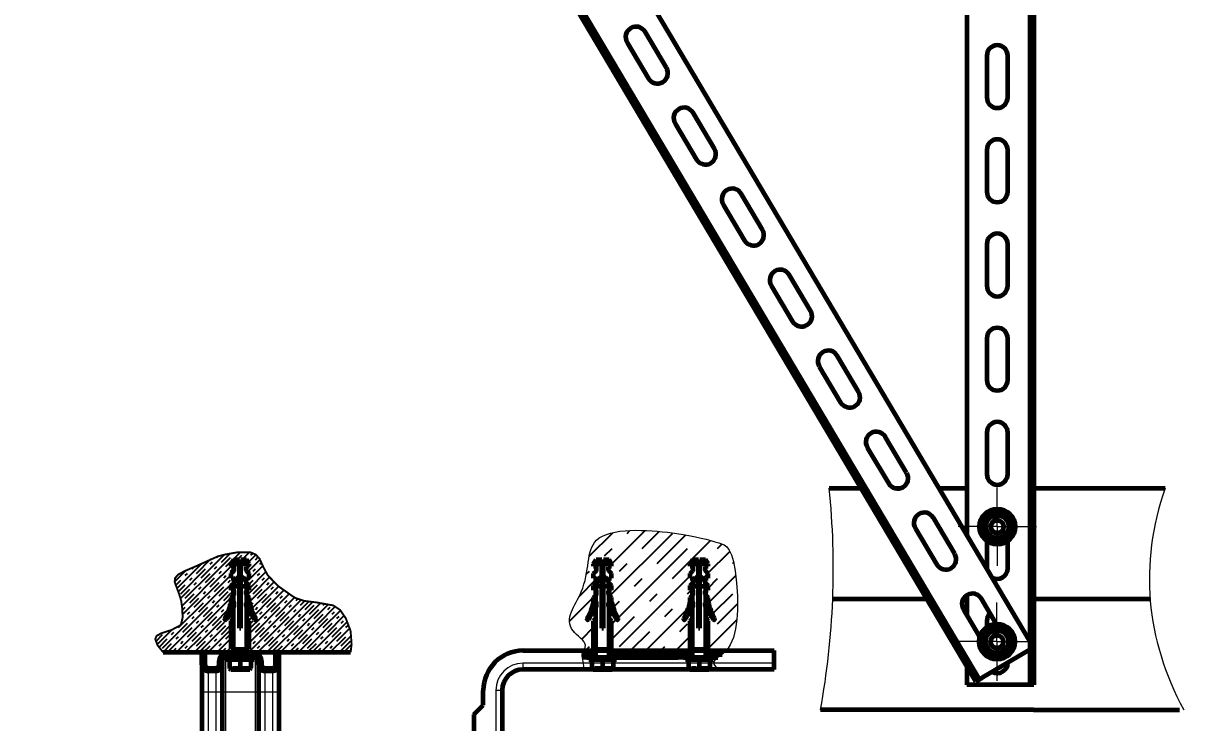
# Model space of a CAD drawing. Header units: millimetres. Extents: x 0 to 840, y 0 to 594.
# Drawn here: x 249.5 to 358.4, y 388.8 to 454.4 of the extents above; entities that cross this region are included whole.
import ezdxf

# ---------------------------------------------------------------- set-up
doc = ezdxf.new("R2010")
doc.units = ezdxf.units.MM
for name, pattern in [('K5LT32768', [0]), ('K5LT32769', [0]), ('K5LT32770', [0]), ('K5LT_AXLED', [19.5, 15, -1.5, 1.5, -1.5]), ('K5LT_BASIC', [0]), ('K5LT_THIN', [0]), ('K5LT_THIN_INCLUDED_TO_HATCHING', [0])]:
    doc.linetypes.add(name, pattern=pattern)
doc.layers.add('Системный слой', color=7, linetype='Continuous')
doc.styles.add('KDIMTEXTSTYLE', font='GOST_AU.SHX', dxfattribs={"width": 0.96, "oblique": 15, "height": 5})
doc.dimstyles.new('KDIMSTYLE (0.07)', dxfattribs={"dimtxt": 5, "dimasz": 1, "dimexe": 2, "dimexo": 0, "dimgap": 1, "dimtad": 1, "dimlfac": 15, "dimtxsty": 'KDIMTEXTSTYLE', "dimsah": 1, "dimcen": 0, "dimdle": 1, "dimadec": 0, "dimazin": 0, "dimtfac": 0.667, "dimtmove": 0, "dimatfit": 3, "dimfxl": 1, "dimtvp": 1, "dimtolj": 1, "dimtzin": 0, "dimarcsym": 0})
pattern_1 = [(45, (0, 0), (-2.12132, 2.12132), []), (135, (0, 0), (-2.12132, -2.12132), [])]

# ---------------------------------------------------------------- blocks, each defined once
blk = doc.blocks.new('KDIMARROW_02')
at = {"layer": 'Системный слой'}
blk.add_hatch(color=0, dxfattribs=at).paths.add_polyline_path([(4.5, 0), (5, 0.66), (0, 0), (5, -0.66)])
at = {"layer": 'Системный слой', "color": 0, "linetype": 'K5LT_THIN', "lineweight": 18}
for p, q in [((0, 0), (-1, 0)), ((5, 0.66), (0, 0)), ((0, 0), (5, -0.66)), ((0, 0), (7, 0)), ((4.5, 0), (5, 0.66)), ((5, -0.66), (4.5, 0))]:
    blk.add_line(p, q, dxfattribs=at)
blk = doc.blocks.new('U48')
at = {"layer": 'Системный слой', "color": 30, "linetype": 'K5LT_AXLED', "lineweight": 18, "true_color": 0xff8000}
for q in [(340.86, 400.1), (337.19, 396.44), (340.86, 392.77), (344.53, 396.44)]:
    blk.add_line((340.86, 396.44), q, dxfattribs=at)
blk = doc.blocks.new('U49')
at = {"layer": 'Системный слой', "color": 30, "linetype": 'K5LT_AXLED', "lineweight": 18, "true_color": 0xff8000}
for q in [(340.89, 410.89), (337.22, 407.22), (340.89, 403.55), (344.56, 407.22)]:
    blk.add_line((340.89, 407.22), q, dxfattribs=at)
blk = doc.blocks.new('U47')
at = {"layer": 'Системный слой', "color": 5, "linetype": 'K5LT_BASIC', "lineweight": 60, "true_color": 0x0000ff}
for p, q in [((343.93, 396.47), (268.21, 524.1)), ((343.93, 524.1), (343.93, 392.4)), ((344.33, 524.49), (344.33, 392.4)), ((338.87, 392.7), (262.77, 520.95)), ((339.21, 392.9), (263.11, 521.15)), ((338.05, 518.21), (338.05, 406.39)), ((309.86, 450.24), (307.86, 453.61)), ((306.17, 452.61), (308.18, 449.24)), ((339.91, 451.37), (339.91, 447.45)), ((341.87, 447.45), (341.87, 451.37)), ((314.37, 442.64), (312.37, 446.02)), ((310.68, 445.02), (312.68, 441.64)), ((339.91, 442.54), (339.91, 438.62)), ((341.87, 438.62), (341.87, 442.54)), ((318.88, 435.05), (316.87, 438.43)), ((315.19, 437.42), (317.19, 434.05)), ((339.91, 433.71), (339.91, 429.79)), ((341.87, 429.79), (341.87, 433.71)), ((323.38, 427.46), (321.38, 430.83)), ((319.69, 429.83), (321.69, 426.46)), ((339.91, 424.88), (339.91, 420.96)), ((341.87, 420.96), (341.87, 424.88)), ((327.89, 419.86), (325.88, 423.24)), ((324.2, 422.24), (326.2, 418.86)), ((339.91, 416.05), (339.91, 412.13)), ((341.87, 412.13), (341.87, 416.05)), ((332.39, 412.27), (330.39, 415.64)), ((328.7, 414.64), (330.71, 411.27)), ((325.13, 410.84), (328.11, 410.84)), ((331.24, 410.84), (331.86, 410.84)), ((335.41, 410.84), (338.02, 410.84)), ((344.3, 410.84), (356.62, 410.84)), ((340.89, 408.7), (339.62, 407.96)), ((340.89, 408.7), (342.17, 407.96)), ((333.21, 407.05), (335.21, 403.67)), ((336.9, 404.67), (334.9, 408.05)), ((339.62, 407.96), (339.62, 407.22)), ((339.62, 406.49), (339.62, 407.22)), ((342.17, 407.96), (342.17, 407.22)), ((342.17, 406.49), (342.17, 407.22)), ((340.89, 405.75), (339.62, 406.49)), ((340.89, 405.75), (342.17, 406.49)), ((339.91, 405.87), (339.91, 403.3)), ((341.87, 403.3), (341.87, 405.87)), ((338.05, 400.79), (338.05, 398.9)), ((325.46, 400.44), (334.28, 400.44)), ((337.7, 400.44), (338.05, 400.44)), ((337.72, 399.45), (339.25, 396.87)), ((340.8, 398.1), (339.4, 400.46)), ((344.3, 400.44), (355.23, 400.44)), ((339.91, 398.39), (339.91, 397.81)), ((340.86, 397.91), (339.59, 397.17)), ((340.86, 397.91), (342.14, 397.17)), ((341.87, 397.76), (341.87, 397.78)), ((339.59, 397.17), (339.59, 396.44)), ((339.59, 395.7), (339.59, 396.44)), ((342.14, 397.17), (342.14, 396.44)), ((342.14, 395.7), (342.14, 396.44)), ((339.55, 393.1), (343.93, 395.7)), ((340.86, 394.96), (339.59, 395.7)), ((340.86, 394.96), (342.14, 395.7)), ((338.05, 394.09), (338.05, 392.4)), ((341.87, 394.47), (341.87, 394.48)), ((338.87, 392.7), (339.21, 392.9)), ((339.21, 392.9), (339.55, 393.1)), ((343.54, 392.4), (338.05, 392.4)), ((343.54, 392.4), (338.05, 392.4)), ((343.93, 392.4), (343.54, 392.4)), ((343.93, 392.4), (343.54, 392.4)), ((344.33, 392.4), (343.93, 392.4)), ((344.33, 392.4), (343.93, 392.4)), ((344.3, 390.04), (324.31, 390.04)), ((344.3, 390.04), (357.98, 390.04))]:
    blk.add_line(p, q, dxfattribs=at)
for centre, radius in [((340.89, 407.22), 1.67), ((340.89, 407.22), 1.06), ((340.89, 407.22), 0.589), ((340.86, 396.44), 1.67), ((340.86, 396.44), 1.06), ((340.86, 396.44), 0.589)]:
    blk.add_circle(centre, radius, dxfattribs=at)
for centre, start, end in [((307.02, 453.11), 30.6834, 210.6834), ((340.89, 451.37), 0, 180), ((309.02, 449.74), 210.6834, 30.6834), ((340.89, 447.45), 180, 0), ((311.52, 445.52), 30.6834, 210.6834), ((340.89, 442.54), 0, 180), ((313.53, 442.14), 210.6834, 30.6834), ((316.03, 437.93), 30.6834, 210.6834), ((340.89, 438.62), 180, 0), ((318.03, 434.55), 210.6834, 30.6834), ((340.89, 433.71), 0, 180), ((320.53, 430.33), 30.6834, 210.6834), ((340.89, 429.79), 180, 0), ((322.54, 426.96), 210.6834, 30.6834), ((340.89, 424.88), 0, 180), ((325.04, 422.74), 30.6834, 210.6834), ((340.89, 420.96), 180, 0), ((327.04, 419.36), 210.6834, 30.6834), ((340.89, 416.05), 0, 180), ((329.55, 415.14), 30.6834, 210.6834), ((331.55, 411.77), 210.6834, 30.6834), ((340.89, 412.13), 180, 0), ((334.05, 407.55), 30.6834, 210.6834), ((336.06, 404.17), 210.6834, 30.6834), ((340.89, 403.3), 180, 182.7875), ((340.89, 403.3), 238.5793, 0), ((338.56, 399.96), 30.6834, 210.6834), ((340.89, 398.39), 134.1177, 180), ((340.89, 394.47), 240.6191, 0)]:
    blk.add_arc(centre, 0.981, start, end, dxfattribs=at)
at = {"layer": 'Системный слой', "color": 7, "linetype": 'K5LT_THIN', "lineweight": 18}
for centre in [(340.89, 407.22), (340.86, 396.44)]:
    blk.add_arc(centre, 0.779, 74.9038, 350.5762, dxfattribs=at)
at = {"layer": 'Системный слой', "color": 7, "linetype": 'K5LT_THIN_INCLUDED_TO_HATCHING', "lineweight": 18}
for points in [[(324.31, 390.04), (325.57, 396.93), (325.84, 403.87), (325.13, 410.84)], [(356.62, 410.84), (354.19, 403.66), (354.78, 396.73), (358.38, 390.04)]]:
    blk.add_open_spline(points, degree=3, dxfattribs=at)
at = {"layer": 'Системный слой'}
for name in ['U49', 'U48']:
    blk.add_blockref(name, (0, 0), dxfattribs=at)
blk = doc.blocks.new('U56')
at = {"layer": 'Системный слой', "color": 5, "linetype": 'K5LT_BASIC', "lineweight": 60, "true_color": 0x0000ff}
for p, q in [((296.42, 395.6), (319.96, 395.6)), ((319.96, 394.42), (319.96, 395.6)), ((319.96, 393.83), (319.96, 394.42)), ((319.96, 393.83), (296.42, 393.83)), ((292.69, 390.48), (292.69, 391.87)), ((294.45, 391.87), (294.45, 351.45)), ((291.8, 389.6), (292.69, 390.48)), ((291.8, 389.6), (291.8, 351.45)), ((291.8, 346.54), (291.8, 344.58)), ((294.45, 346.54), (294.45, 344.58)), ((293.86, 344.58), (291.8, 344.58)), ((294.45, 344.58), (293.86, 344.58))]:
    blk.add_line(p, q, dxfattribs=at)
at = {"layer": 'Системный слой', "color": 7, "linetype": 'K5LT_THIN', "lineweight": 18}
for p, q in [((296.42, 393.83), (296.42, 394.42)), ((319.96, 394.42), (296.42, 394.42)), ((294.45, 391.87), (293.86, 391.87)), ((293.86, 391.87), (293.86, 351.45)), ((293.86, 346.54), (293.86, 344.58))]:
    blk.add_line(p, q, dxfattribs=at)
at = {"layer": 'Системный слой', "color": 5, "linetype": 'K5LT_BASIC', "lineweight": 60, "true_color": 0x0000ff}
for radius in [3.73, 1.96]:
    blk.add_arc((296.42, 391.87), radius, 90, 180, dxfattribs=at)
at = {"layer": 'Системный слой', "color": 7, "linetype": 'K5LT_THIN', "lineweight": 18}
blk.add_arc((296.42, 391.87), 2.55, 90, 180, dxfattribs=at)
blk = doc.blocks.new('U57')
at = {"layer": 'Системный слой', "color": 5, "linetype": 'K5LT_BASIC', "lineweight": 60, "true_color": 0x0000ff}
for p, q in [((266.3, 394.26), (266.3, 395.43)), ((266.59, 395.43), (266.3, 395.43)), ((266.59, 395.43), (266.59, 394.26)), ((268.51, 395.24), (271.31, 395.24)), ((273.22, 394.26), (273.22, 395.43)), ((273.52, 395.43), (273.22, 395.43)), ((273.52, 395.43), (273.52, 394.26)), ((266.3, 394.26), (266.3, 391.71)), ((267.92, 394.26), (267.92, 394.65)), ((268.21, 394.65), (268.21, 394.26)), ((268.21, 394.26), (268.21, 391.71)), ((271.31, 394.94), (268.51, 394.94)), ((271.61, 394.26), (271.61, 394.65)), ((271.61, 394.26), (271.61, 391.71)), ((271.9, 394.65), (271.9, 394.26)), ((273.52, 394.26), (273.52, 391.71)), ((266.89, 393.96), (267.62, 393.96)), ((267.62, 393.67), (266.89, 393.67)), ((272.19, 393.96), (272.93, 393.96)), ((272.93, 393.67), (272.19, 393.67)), ((266.3, 391.71), (266.3, 351.45)), ((268.21, 391.71), (268.21, 344.42)), ((271.61, 391.71), (271.61, 344.42)), ((273.52, 391.71), (273.52, 351.45)), ((268.88, 382.63), (268.88, 378.8)), ((270.94, 378.8), (270.94, 382.63)), ((268.88, 374.78), (268.88, 370.96)), ((270.94, 370.96), (270.94, 374.78)), ((268.88, 366.93), (268.88, 363.11)), ((270.94, 363.11), (270.94, 366.93)), ((268.88, 357.73), (268.88, 355.26)), ((270.94, 355.26), (270.94, 357.73)), ((268.88, 351.23), (268.88, 347.41)), ((270.94, 347.41), (270.94, 351.23)), ((266.3, 346.54), (266.3, 344.42)), ((273.52, 346.54), (273.52, 344.42)), ((266.89, 344.42), (266.3, 344.42)), ((267.62, 344.42), (266.89, 344.42)), ((268.21, 344.42), (267.62, 344.42)), ((268.51, 344.42), (268.21, 344.42)), ((271.31, 344.42), (268.51, 344.42)), ((271.61, 344.42), (271.31, 344.42)), ((272.19, 344.42), (271.61, 344.42)), ((272.93, 344.42), (272.19, 344.42)), ((273.52, 344.42), (272.93, 344.42))]:
    blk.add_line(p, q, dxfattribs=at)
at = {"layer": 'Системный слой', "color": 7, "linetype": 'K5LT_THIN', "lineweight": 18}
for p, q in [((268.51, 394.94), (268.51, 391.71)), ((271.31, 394.94), (271.31, 391.71)), ((266.89, 393.67), (266.89, 391.71)), ((267.62, 393.67), (267.62, 391.71)), ((272.19, 393.67), (272.19, 391.71)), ((272.93, 393.67), (272.93, 391.71)), ((266.89, 391.71), (266.3, 391.71)), ((267.62, 391.71), (266.89, 391.71)), ((266.89, 391.71), (266.89, 351.45)), ((268.21, 391.71), (267.62, 391.71)), ((267.62, 391.71), (267.62, 351.45)), ((268.51, 391.71), (268.21, 391.71)), ((271.31, 391.71), (268.51, 391.71)), ((268.51, 391.71), (268.51, 344.42)), ((271.61, 391.71), (271.31, 391.71)), ((271.31, 391.71), (271.31, 344.42)), ((272.19, 391.71), (271.61, 391.71)), ((272.19, 391.71), (272.19, 351.45)), ((272.93, 391.71), (272.19, 391.71)), ((272.93, 391.71), (272.93, 351.45)), ((273.52, 391.71), (272.93, 391.71)), ((266.89, 346.54), (266.89, 344.42)), ((267.62, 346.54), (267.62, 344.42)), ((272.19, 346.54), (272.19, 344.42)), ((272.93, 346.54), (272.93, 344.42))]:
    blk.add_line(p, q, dxfattribs=at)
at = {"layer": 'Системный слой', "color": 5, "linetype": 'K5LT_BASIC', "lineweight": 60, "true_color": 0x0000ff}
for centre, radius, start, end in [((268.51, 394.65), 0.589, 90, 180), ((271.31, 394.65), 0.589, 0, 90), ((266.89, 394.26), 0.589, 180, 270), ((266.89, 394.26), 0.294, 180, 270), ((267.62, 394.26), 0.294, 270, 0), ((267.62, 394.26), 0.589, 270, 0), ((268.51, 394.65), 0.294, 90, 180), ((271.31, 394.65), 0.294, 0, 90), ((272.19, 394.26), 0.589, 180, 270), ((272.19, 394.26), 0.294, 180, 270), ((272.93, 394.26), 0.589, 270, 0), ((272.93, 394.26), 0.294, 270, 0), ((269.91, 382.63), 1.03, 0, 180), ((269.91, 378.8), 1.03, 180, 0), ((269.91, 374.78), 1.03, 0, 180), ((269.91, 370.96), 1.03, 180, 0), ((269.91, 366.93), 1.03, 0, 180), ((269.91, 363.11), 1.03, 180, 0), ((269.91, 355.26), 1.03, 180, 0), ((269.91, 351.23), 1.03, 0, 180), ((269.91, 347.41), 1.03, 180, 0)]:
    blk.add_arc(centre, radius, start, end, dxfattribs=at)
blk = doc.blocks.new('U52')
at = {"layer": 'Системный слой'}
h = blk.add_hatch(dxfattribs=at)
h.set_pattern_fill('Бетон', angle=45, style=0, pattern_type=0)
h.set_pattern_definition([(45, (0, 0), (-1.4142136, 1.4142136), [11, -5]), (45, (9.1924, 9.1924), (-1.4142136, 1.4142136), [1, -15]), (45, (4.9497, 6.364), (-1.4142136, 1.4142136), [11, -5]), (45, (14.1421, 15.5563), (-1.4142136, 1.4142136), [1, -15])])
h.paths.add_polyline_path([(302.55, 398.51), (302.5, 398.48), (302.44, 398.49), (302.41, 398.54), (302.42, 398.6), (302.76, 399.27), (303, 399.98), (303.04, 400.15), (303.04, 400.57), (303.25, 400.78), (303.25, 401.27), (303.04, 401.27), (303.04, 401.69), (303.3, 401.95), (303.32, 402), (303.32, 402.32), (303.3, 402.37), (303.25, 402.39), (303.04, 402.39), (303.04, 402.81), (303.3, 403.07), (303.32, 403.12), (303.32, 403.44), (303.3, 403.49), (303.25, 403.51), (303.04, 403.51), (303.04, 403.72), (303.28, 404.14), (303.81, 404.14), (303.81, 403.72), (303.81, 402.59), (303.88, 402.64), (303.95, 402.59), (303.95, 403.72), (303.95, 404.14), (304.48, 404.14), (304.72, 403.72), (304.72, 403.51), (304.51, 403.51), (304.46, 403.49), (304.44, 403.44), (304.44, 403.12), (304.46, 403.07), (304.72, 402.81), (304.72, 402.39), (304.51, 402.39), (304.46, 402.37), (304.44, 402.32), (304.44, 402), (304.46, 401.95), (304.72, 401.69), (304.72, 401.27), (304.51, 401.27), (304.51, 400.78), (304.72, 400.57), (304.72, 400.15), (304.94, 399.43), (305.25, 398.75), (305.34, 398.6), (305.35, 398.54), (305.31, 398.49), (305.26, 398.48), (305.21, 398.51), (304.86, 399.13), (304.72, 399.45), (304.72, 399.03), (304.58, 399.03), (304.53, 399.01), (304.51, 398.96), (304.51, 398.64), (304.53, 398.59), (304.72, 398.4), (304.72, 395.74), (304.51, 395.74), (304.51, 395.6), (312.31, 395.6), (312.31, 395.74), (312.1, 395.74), (312.1, 398.4), (312.28, 398.59), (312.31, 398.64), (312.31, 398.96), (312.28, 399.01), (312.24, 399.03), (312.1, 399.03), (312.1, 399.45), (311.79, 398.81), (311.61, 398.51), (311.56, 398.48), (311.5, 398.49), (311.47, 398.54), (311.48, 398.6), (311.81, 399.27), (312.05, 399.98), (312.1, 400.15), (312.1, 400.57), (312.31, 400.78), (312.31, 401.27), (312.1, 401.27), (312.1, 401.69), (312.35, 401.95), (312.38, 402), (312.38, 402.32), (312.35, 402.37), (312.31, 402.39), (312.1, 402.39), (312.1, 402.81), (312.35, 403.07), (312.38, 403.12), (312.38, 403.44), (312.35, 403.49), (312.31, 403.51), (312.1, 403.51), (312.1, 403.72), (312.34, 404.14), (312.86, 404.14), (312.86, 403.72), (312.86, 402.59), (312.94, 402.64), (313.01, 402.59), (313.01, 403.72), (313.01, 404.14), (313.53, 404.14), (313.78, 403.72), (313.78, 403.51), (313.57, 403.51), (313.52, 403.49), (313.5, 403.44), (313.5, 403.12), (313.52, 403.07), (313.78, 402.81), (313.78, 402.39), (313.57, 402.39), (313.52, 402.37), (313.5, 402.32), (313.5, 402), (313.52, 401.95), (313.78, 401.69), (313.78, 401.27), (313.57, 401.27), (313.57, 400.78), (313.78, 400.57), (313.78, 400.15), (313.99, 399.43), (314.31, 398.75), (314.4, 398.6), (314.4, 398.54), (314.37, 398.49), (314.31, 398.48), (314.27, 398.51), (313.91, 399.13), (313.78, 399.45), (313.78, 399.03), (313.64, 399.03), (313.59, 399.01), (313.57, 398.96), (313.57, 398.64), (313.59, 398.59), (313.78, 398.4), (313.78, 395.74), (313.57, 395.74), (313.57, 395.6), (315.48, 395.6), (315.78, 396), (316.03, 396.52), (316.24, 397.16), (316.4, 397.93), (316.5, 398.88), (316.53, 399.73), (316.53, 400.41), (316.5, 401.12), (316.44, 401.98), (316.43, 402.08), (316.41, 402.27), (316.37, 402.63), (316.28, 403.26), (316.17, 403.81), (316.05, 404.28), (315.91, 404.69), (315.75, 405.02), (315.56, 405.28), (315.34, 405.47), (315.06, 405.61), (314.91, 405.66), (314.83, 405.68), (314.8, 405.69), (314.77, 405.7), (314.72, 405.71), (314.63, 405.74), (314.49, 405.78), (314.3, 405.83), (314, 405.92), (313.52, 406.05), (312.82, 406.22), (312.11, 406.37), (311.37, 406.5), (310.58, 406.61), (310.34, 406.64), (310.2, 406.66), (309.9, 406.69), (309.28, 406.76), (308.4, 406.83), (307.74, 406.86), (307.08, 406.87), (306.27, 406.85), (305.25, 406.74), (304.5, 406.58), (303.92, 406.36), (303.48, 406.09), (303.26, 405.91), (303.2, 405.84), (303.08, 405.69), (302.9, 405.37), (302.72, 404.88), (302.58, 404.25), (302.49, 403.66), (302.42, 403.19), (302.34, 402.7), (302.2, 402.05), (301.92, 401.22), (301.85, 401.06), (301.81, 400.96), (301.71, 400.77), (301.57, 400.49), (301.5, 400.35), (301.46, 400.27), (301.42, 400.21), (301.38, 400.13), (301.32, 400.01), (301.23, 399.83), (301.1, 399.57), (300.93, 399.18), (300.79, 398.62), (300.79, 398.18), (300.9, 397.8), (301.11, 397.46), (301.15, 397.42), (301.23, 397.32), (301.41, 397.15), (301.51, 397.06), (301.56, 397.01), (301.59, 396.98), (301.62, 396.95), (301.67, 396.91), (301.73, 396.86), (301.82, 396.77), (301.95, 396.64), (302.12, 396.45), (302.25, 396.18), (302.27, 396.09), (302.27, 396.07), (302.26, 396.04), (302.25, 395.96), (302.2, 395.81), (302.16, 395.72), (302.13, 395.67), (302.12, 395.64), (302.11, 395.62), (302.1, 395.6), (302.1, 395.6), (303.25, 395.6), (303.25, 395.74), (303.04, 395.74), (303.04, 398.4), (303.23, 398.59), (303.25, 398.64), (303.25, 398.96), (303.23, 399.01), (303.18, 399.03), (303.04, 399.03), (303.04, 399.45), (302.74, 398.81)])
h = blk.add_hatch(dxfattribs=at)
h.set_pattern_fill('Бетон', style=0, pattern_type=0)
h.set_pattern_definition([(45, (0, 0), (-0.4242641, 0.4242641), [3.3, -1.5]), (45, (2.7577, 2.7577), (-0.4242641, 0.4242641), [0.3, -4.5]), (45, (1.4849, 1.9092), (-0.4242641, 0.4242641), [3.3, -1.5]), (45, (4.24264, 4.6669), (-0.4242641, 0.4242641), [0.3, -4.5])])
h.paths.add_polyline_path([(262.67, 395.44), (269.06, 395.44), (269.06, 398.1), (269.25, 398.29), (269.27, 398.34), (269.27, 398.66), (269.25, 398.71), (269.2, 398.73), (269.06, 398.73), (269.06, 399.15), (268.76, 398.51), (268.57, 398.21), (268.52, 398.18), (268.47, 398.19), (268.43, 398.24), (268.44, 398.3), (268.78, 398.97), (269.02, 399.68), (269.06, 399.85), (269.06, 400.27), (269.27, 400.48), (269.27, 400.97), (269.06, 400.97), (269.06, 401.39), (269.27, 401.6), (269.27, 401.64), (269.34, 401.92), (269.34, 402.02), (269.32, 402.07), (269.27, 402.09), (269.06, 402.09), (269.06, 402.51), (269.32, 402.77), (269.34, 402.82), (269.34, 403.14), (269.32, 403.19), (269.27, 403.21), (269.06, 403.21), (269.06, 403.42), (269.31, 403.84), (269.83, 403.84), (269.83, 403.42), (269.83, 402.59), (269.9, 402.64), (269.97, 402.59), (269.97, 403.42), (269.97, 403.84), (270.5, 403.84), (270.74, 403.42), (270.74, 403.21), (270.53, 403.21), (270.48, 403.19), (270.46, 403.14), (270.46, 402.82), (270.48, 402.77), (270.74, 402.51), (270.74, 402.09), (270.53, 402.09), (270.48, 402.07), (270.46, 402.02), (270.46, 401.92), (270.53, 401.64), (270.53, 401.6), (270.74, 401.39), (270.74, 400.97), (270.53, 400.97), (270.53, 400.48), (270.74, 400.27), (270.74, 399.85), (270.96, 399.13), (271.27, 398.45), (271.36, 398.3), (271.37, 398.24), (271.34, 398.19), (271.28, 398.18), (271.23, 398.21), (270.88, 398.83), (270.74, 399.15), (270.74, 398.73), (270.6, 398.73), (270.55, 398.71), (270.53, 398.66), (270.53, 398.34), (270.55, 398.29), (270.74, 398.1), (270.74, 395.44), (280.25, 395.44), (280.34, 396.69), (280.25, 397.4), (279.89, 398.44), (279.26, 399.41), (278.73, 399.79), (277.91, 400.01), (276.46, 400.17), (275.18, 400.49), (275.08, 400.53), (273.66, 401.48), (272.49, 402.64), (272.13, 403.29), (271.57, 404.4), (271.36, 404.6), (270.79, 404.82), (269.94, 404.84), (268.65, 404.64), (268.44, 404.6), (267.26, 404.24), (265.63, 403.46), (265.56, 403.42), (264.6, 403.01), (263.88, 402.54), (263.79, 402.4), (263.76, 401.98), (263.97, 401.36), (264.36, 400.27), (264.5, 399), (264.36, 398.1), (264.05, 397.79), (263.42, 397.52), (262.26, 397.12), (261.95, 396.79), (261.94, 396.71), (262.11, 396.15), (262.6, 395.51)])
h = blk.add_hatch(dxfattribs=at)
h.set_pattern_fill('Неметалл', style=0, pattern_type=0)
h.set_pattern_definition(pattern_1)
h.paths.add_polyline_path([(269.34, 403.44), (269.34, 403.12), (269.32, 403.07), (269.06, 402.81), (269.06, 402.39), (269.27, 402.39), (269.32, 402.37), (269.34, 402.32), (269.34, 402.22), (269.71, 402.78), (269.83, 402.89), (269.83, 403.72), (269.06, 403.72), (269.06, 403.51), (269.27, 403.51), (269.32, 403.49)])
h.paths.add_polyline_path([(270.48, 403.07), (270.46, 403.12), (270.46, 403.44), (270.48, 403.49), (270.53, 403.51), (270.74, 403.51), (270.74, 403.72), (269.97, 403.72), (269.97, 402.89), (270.4, 402.37), (270.46, 402.22), (270.46, 402.32), (270.48, 402.37), (270.53, 402.39), (270.74, 402.39), (270.74, 402.81)])
h.paths.add_polyline_path([(269.97, 403.72), (270.74, 403.72), (270.5, 404.14), (269.97, 404.14)])
h.paths.add_polyline_path([(269.06, 403.72), (269.83, 403.72), (269.83, 404.14), (269.31, 404.14)])
h.paths.add_polyline_path([(271.36, 398.6), (271.03, 399.27), (270.79, 399.98), (270.74, 400.15), (270.53, 400.15), (270.74, 399.47), (271.04, 398.83), (271.23, 398.51), (271.28, 398.48), (271.34, 398.49), (271.37, 398.54)])
h.paths.add_polyline_path([(270.74, 400.15), (270.74, 400.57), (270.53, 400.78), (270.53, 400.15)])
h.paths.add_polyline_path([(270.74, 401.27), (270.74, 401.69), (270.53, 401.9), (270.53, 401.27)])
h.paths.add_polyline_path([(269.06, 401.69), (269.06, 401.27), (269.27, 401.27), (269.27, 401.9)])
h.paths.add_polyline_path([(269.06, 400.57), (269.06, 400.15), (269.11, 400.15), (269.27, 400.15), (269.27, 400.78)])
h.paths.add_polyline_path([(269.06, 399.45), (269.27, 400.14), (269.27, 400.15), (269.11, 400.15), (269.06, 400.15), (268.85, 399.43), (268.53, 398.75), (268.44, 398.6), (268.44, 398.54), (268.47, 398.49), (268.53, 398.48), (268.57, 398.51), (268.93, 399.13)])
h.paths.add_polyline_path([(269.27, 398.96), (269.27, 399.66), (269.06, 399.45), (269.06, 399.03), (269.2, 399.03), (269.25, 399.01)])
h.paths.add_polyline_path([(270.53, 399.66), (270.53, 398.96), (270.55, 399.01), (270.6, 399.03), (270.74, 399.03), (270.74, 399.45)])
h.paths.add_polyline_path([(270.53, 398.64), (270.53, 395.74), (270.74, 395.74), (270.74, 398.4), (270.55, 398.59)])
h.paths.add_polyline_path([(269.06, 398.4), (269.06, 395.74), (269.27, 395.74), (269.27, 398.64), (269.25, 398.59)])
h = blk.add_hatch(dxfattribs=at)
h.set_pattern_fill('Неметалл', style=0, pattern_type=0)
h.set_pattern_definition(pattern_1)
h.paths.add_polyline_path([(303.32, 403.44), (303.32, 403.12), (303.3, 403.07), (303.04, 402.81), (303.04, 402.39), (303.25, 402.39), (303.3, 402.37), (303.32, 402.32), (303.32, 402.22), (303.68, 402.78), (303.81, 402.89), (303.81, 403.72), (303.04, 403.72), (303.04, 403.51), (303.25, 403.51), (303.3, 403.49)])
h.paths.add_polyline_path([(304.46, 403.07), (304.44, 403.12), (304.44, 403.44), (304.46, 403.49), (304.51, 403.51), (304.72, 403.51), (304.72, 403.72), (303.95, 403.72), (303.95, 402.89), (304.38, 402.37), (304.44, 402.22), (304.44, 402.32), (304.46, 402.37), (304.51, 402.39), (304.72, 402.39), (304.72, 402.81)])
h.paths.add_polyline_path([(303.95, 403.72), (304.72, 403.72), (304.48, 404.14), (303.95, 404.14)])
h.paths.add_polyline_path([(303.04, 403.72), (303.81, 403.72), (303.81, 404.14), (303.28, 404.14)])
h.paths.add_polyline_path([(305.34, 398.6), (305, 399.27), (304.76, 399.98), (304.72, 400.15), (304.51, 400.15), (304.71, 399.47), (305.02, 398.83), (305.21, 398.51), (305.26, 398.48), (305.32, 398.49), (305.35, 398.54)])
h.paths.add_polyline_path([(304.72, 400.15), (304.72, 400.57), (304.51, 400.78), (304.51, 400.15)])
h.paths.add_polyline_path([(304.72, 401.27), (304.72, 401.69), (304.51, 401.9), (304.51, 401.27)])
h.paths.add_polyline_path([(303.04, 401.69), (303.04, 401.27), (303.25, 401.27), (303.25, 401.9)])
h.paths.add_polyline_path([(303.04, 400.57), (303.04, 400.15), (303.09, 400.15), (303.25, 400.15), (303.25, 400.78)])
h.paths.add_polyline_path([(303.04, 399.45), (303.25, 400.14), (303.25, 400.15), (303.09, 400.15), (303.04, 400.15), (302.82, 399.43), (302.51, 398.75), (302.42, 398.6), (302.41, 398.54), (302.45, 398.49), (302.51, 398.48), (302.55, 398.51), (302.9, 399.13)])
h.paths.add_polyline_path([(303.25, 398.96), (303.25, 399.66), (303.04, 399.45), (303.04, 399.03), (303.18, 399.03), (303.23, 399.01)])
h.paths.add_polyline_path([(304.51, 399.66), (304.51, 398.96), (304.53, 399.01), (304.58, 399.03), (304.72, 399.03), (304.72, 399.45)])
h.paths.add_polyline_path([(304.51, 398.64), (304.51, 395.74), (304.72, 395.74), (304.72, 398.4), (304.53, 398.59)])
h.paths.add_polyline_path([(303.04, 398.4), (303.04, 395.74), (303.25, 395.74), (303.25, 398.64), (303.23, 398.59)])
h = blk.add_hatch(dxfattribs=at)
h.set_pattern_fill('Неметалл', style=0, pattern_type=0)
h.set_pattern_definition(pattern_1)
h.paths.add_polyline_path([(312.38, 403.44), (312.38, 403.12), (312.35, 403.07), (312.1, 402.81), (312.1, 402.39), (312.31, 402.39), (312.35, 402.37), (312.38, 402.32), (312.38, 402.22), (312.74, 402.78), (312.86, 402.89), (312.86, 403.72), (312.1, 403.72), (312.1, 403.51), (312.31, 403.51), (312.35, 403.49)])
h.paths.add_polyline_path([(313.52, 403.07), (313.5, 403.12), (313.5, 403.44), (313.52, 403.49), (313.57, 403.51), (313.78, 403.51), (313.78, 403.72), (313.01, 403.72), (313.01, 402.89), (313.43, 402.37), (313.5, 402.22), (313.5, 402.32), (313.52, 402.37), (313.57, 402.39), (313.78, 402.39), (313.78, 402.81)])
h.paths.add_polyline_path([(313.01, 403.72), (313.78, 403.72), (313.53, 404.14), (313.01, 404.14)])
h.paths.add_polyline_path([(312.1, 403.72), (312.86, 403.72), (312.86, 404.14), (312.34, 404.14)])
h.paths.add_polyline_path([(314.4, 398.6), (314.06, 399.27), (313.82, 399.98), (313.78, 400.15), (313.57, 400.15), (313.77, 399.47), (314.07, 398.83), (314.27, 398.51), (314.31, 398.48), (314.37, 398.49), (314.4, 398.54)])
h.paths.add_polyline_path([(313.78, 400.15), (313.78, 400.57), (313.57, 400.78), (313.57, 400.15)])
h.paths.add_polyline_path([(313.78, 401.27), (313.78, 401.69), (313.57, 401.9), (313.57, 401.27)])
h.paths.add_polyline_path([(312.1, 401.69), (312.1, 401.27), (312.31, 401.27), (312.31, 401.9)])
h.paths.add_polyline_path([(312.1, 400.57), (312.1, 400.15), (312.14, 400.15), (312.31, 400.15), (312.31, 400.78)])
h.paths.add_polyline_path([(312.1, 399.45), (312.3, 400.14), (312.31, 400.15), (312.14, 400.15), (312.1, 400.15), (311.88, 399.43), (311.56, 398.75), (311.48, 398.6), (311.47, 398.54), (311.5, 398.49), (311.56, 398.48), (311.61, 398.51), (311.96, 399.13)])
h.paths.add_polyline_path([(312.31, 398.96), (312.31, 399.66), (312.1, 399.45), (312.1, 399.03), (312.24, 399.03), (312.28, 399.01)])
h.paths.add_polyline_path([(313.57, 399.66), (313.57, 398.96), (313.59, 399.01), (313.64, 399.03), (313.78, 399.03), (313.78, 399.45)])
h.paths.add_polyline_path([(313.57, 398.64), (313.57, 395.74), (313.78, 395.74), (313.78, 398.4), (313.59, 398.59)])
h.paths.add_polyline_path([(312.1, 398.4), (312.1, 395.74), (312.31, 395.74), (312.31, 398.64), (312.28, 398.59)])
h = blk.add_hatch(dxfattribs=at)
h.set_pattern_fill('Металл', angle=45, style=0, pattern_type=0)
h.set_pattern_definition([(45, (0, 0), (-1.4142136, 1.4142136), [])])
h.paths.add_polyline_path([(301.98, 394.94), (302.58, 394.94), (302.58, 394.74), (305.18, 394.74), (305.18, 394.94), (303.12, 394.94), (303.12, 395.24), (302.59, 395.24), (301.97, 395.24), (301.98, 394.96)])
h.paths.add_polyline_path([(305.19, 394.94), (310.96, 394.94), (311.64, 394.94), (312.17, 394.94), (312.17, 395.24), (311.64, 395.24), (310.82, 395.24), (305.19, 395.24), (304.64, 395.24), (304.64, 394.94)])
h.paths.add_polyline_path([(314.24, 395.24), (313.7, 395.24), (313.7, 394.94), (314.24, 394.94), (314.68, 394.94), (314.88, 395.09), (315.04, 395.2), (315.09, 395.24)])
at = {"layer": 'Системный слой', "color": 5, "linetype": 'K5LT32768', "lineweight": 60, "true_color": 0x0000ff}
for p, q in [((269.06, 403.72), (269.31, 404.14)), ((269.31, 404.14), (269.83, 404.14)), ((269.83, 403.72), (269.83, 404.14)), ((269.97, 404.14), (270.5, 404.14)), ((269.97, 403.72), (269.97, 404.14)), ((270.74, 403.72), (270.5, 404.14)), ((303.04, 403.72), (303.28, 404.14)), ((303.28, 404.14), (303.81, 404.14)), ((303.81, 403.72), (303.81, 404.14)), ((303.95, 404.14), (304.48, 404.14)), ((303.95, 403.72), (303.95, 404.14)), ((304.72, 403.72), (304.48, 404.14)), ((312.1, 403.72), (312.34, 404.14)), ((312.34, 404.14), (312.86, 404.14)), ((312.86, 403.72), (312.86, 404.14)), ((313.01, 404.14), (313.53, 404.14)), ((313.01, 403.72), (313.01, 404.14)), ((313.78, 403.72), (313.53, 404.14)), ((269.06, 403.72), (269.83, 403.72)), ((269.06, 403.51), (269.06, 403.72)), ((269.06, 403.51), (269.27, 403.51)), ((269.06, 402.81), (269.32, 403.07)), ((269.06, 402.39), (269.06, 402.81)), ((269.34, 403.12), (269.34, 403.44)), ((269.83, 397.7), (269.83, 403.72)), ((269.97, 397.7), (269.97, 403.72)), ((269.97, 403.72), (270.74, 403.72)), ((270.46, 403.12), (270.46, 403.44)), ((270.48, 403.07), (270.74, 402.81)), ((270.53, 403.51), (270.74, 403.51)), ((270.74, 403.51), (270.74, 403.72)), ((270.74, 402.39), (270.74, 402.81)), ((303.04, 403.72), (303.81, 403.72)), ((303.04, 403.51), (303.04, 403.72)), ((303.04, 403.51), (303.25, 403.51)), ((303.04, 402.81), (303.3, 403.07)), ((303.04, 402.39), (303.04, 402.81)), ((303.32, 403.12), (303.32, 403.44)), ((303.81, 397.7), (303.81, 403.72)), ((303.95, 397.7), (303.95, 403.72)), ((303.95, 403.72), (304.72, 403.72)), ((304.44, 403.12), (304.44, 403.44)), ((304.46, 403.07), (304.72, 402.81)), ((304.51, 403.51), (304.72, 403.51)), ((304.72, 403.51), (304.72, 403.72)), ((304.72, 402.39), (304.72, 402.81)), ((312.1, 403.72), (312.86, 403.72)), ((312.1, 403.51), (312.1, 403.72)), ((312.1, 403.51), (312.31, 403.51)), ((312.1, 402.81), (312.35, 403.07)), ((312.1, 402.39), (312.1, 402.81)), ((312.38, 403.12), (312.38, 403.44)), ((312.86, 397.7), (312.86, 403.72)), ((313.01, 397.7), (313.01, 403.72)), ((313.01, 403.72), (313.78, 403.72)), ((313.5, 403.12), (313.5, 403.44)), ((313.52, 403.07), (313.78, 402.81)), ((313.57, 403.51), (313.78, 403.51)), ((313.78, 403.51), (313.78, 403.72)), ((313.78, 402.39), (313.78, 402.81)), ((269.06, 402.39), (269.27, 402.39)), ((269.06, 401.69), (269.32, 401.95)), ((269.06, 401.27), (269.06, 401.69)), ((269.27, 394.94), (269.27, 401.64)), ((269.27, 401.64), (270.53, 401.64)), ((269.34, 402), (269.34, 402.32)), ((270.46, 402), (270.46, 402.32)), ((270.48, 401.95), (270.74, 401.69)), ((270.53, 402.39), (270.74, 402.39)), ((270.53, 394.94), (270.53, 401.64)), ((270.74, 401.27), (270.74, 401.69)), ((303.04, 402.39), (303.25, 402.39)), ((303.04, 401.69), (303.3, 401.95)), ((303.04, 401.27), (303.04, 401.69)), ((303.25, 394.94), (303.25, 401.64)), ((303.25, 401.64), (304.51, 401.64)), ((303.32, 402), (303.32, 402.32)), ((304.44, 402), (304.44, 402.32)), ((304.46, 401.95), (304.72, 401.69)), ((304.51, 402.39), (304.72, 402.39)), ((304.51, 394.94), (304.51, 401.64)), ((304.72, 401.27), (304.72, 401.69)), ((312.1, 402.39), (312.31, 402.39)), ((312.1, 401.69), (312.35, 401.95)), ((312.1, 401.27), (312.1, 401.69)), ((312.31, 394.94), (312.31, 401.64)), ((312.31, 401.64), (313.57, 401.64)), ((312.38, 402), (312.38, 402.32)), ((313.5, 402), (313.5, 402.32)), ((313.52, 401.95), (313.78, 401.69)), ((313.57, 402.39), (313.78, 402.39)), ((313.57, 394.94), (313.57, 401.64)), ((313.78, 401.27), (313.78, 401.69)), ((269.06, 401.27), (269.27, 401.27)), ((269.06, 400.57), (269.32, 400.83)), ((269.06, 400.15), (269.06, 400.57)), ((269.34, 400.88), (269.34, 401.2)), ((270.46, 400.88), (270.46, 401.2)), ((270.48, 400.83), (270.74, 400.57)), ((270.53, 401.27), (270.74, 401.27)), ((270.74, 400.15), (270.74, 400.57)), ((303.04, 401.27), (303.25, 401.27)), ((303.04, 400.57), (303.3, 400.83)), ((303.04, 400.15), (303.04, 400.57)), ((303.32, 400.88), (303.32, 401.2)), ((304.44, 400.88), (304.44, 401.2)), ((304.46, 400.83), (304.72, 400.57)), ((304.51, 401.27), (304.72, 401.27)), ((304.72, 400.15), (304.72, 400.57)), ((312.1, 401.27), (312.31, 401.27)), ((312.1, 400.57), (312.35, 400.83)), ((312.1, 400.15), (312.1, 400.57)), ((312.38, 400.88), (312.38, 401.2)), ((313.5, 400.88), (313.5, 401.2)), ((313.52, 400.83), (313.78, 400.57)), ((313.57, 401.27), (313.78, 401.27)), ((313.78, 400.15), (313.78, 400.57)), ((269.11, 400.15), (269.06, 400.15)), ((269.27, 399.66), (269.06, 399.45)), ((269.06, 399.03), (269.06, 399.45)), ((269.11, 400.15), (269.27, 400.15)), ((269.27, 399.66), (269.32, 399.71)), ((269.27, 398.64), (269.27, 399.66)), ((269.34, 399.76), (269.34, 400.08)), ((270.46, 399.76), (270.46, 400.08)), ((270.48, 399.71), (270.74, 399.45)), ((270.53, 400.15), (270.74, 400.15)), ((270.74, 399.03), (270.74, 399.45)), ((303.09, 400.15), (303.04, 400.15)), ((303.25, 399.66), (303.04, 399.45)), ((303.04, 399.03), (303.04, 399.45)), ((303.09, 400.15), (303.25, 400.15)), ((303.25, 399.66), (303.3, 399.71)), ((303.25, 398.64), (303.25, 399.66)), ((303.32, 399.76), (303.32, 400.08)), ((304.44, 399.76), (304.44, 400.08)), ((304.46, 399.71), (304.72, 399.45)), ((304.51, 400.15), (304.72, 400.15)), ((304.72, 399.03), (304.72, 399.45)), ((312.14, 400.15), (312.1, 400.15)), ((312.31, 399.66), (312.1, 399.45)), ((312.1, 399.03), (312.1, 399.45)), ((312.14, 400.15), (312.31, 400.15)), ((312.31, 399.66), (312.35, 399.71)), ((312.31, 398.64), (312.31, 399.66)), ((312.38, 399.76), (312.38, 400.08)), ((313.5, 399.76), (313.5, 400.08)), ((313.52, 399.71), (313.78, 399.45)), ((313.57, 400.15), (313.78, 400.15)), ((313.78, 399.03), (313.78, 399.45)), ((269.06, 399.03), (269.2, 399.03)), ((269.06, 398.4), (269.25, 398.59)), ((269.06, 395.74), (269.06, 398.4)), ((270.53, 398.64), (270.53, 398.96)), ((270.55, 398.59), (270.74, 398.4)), ((270.6, 399.03), (270.74, 399.03)), ((270.74, 395.74), (270.74, 398.4)), ((303.04, 399.03), (303.18, 399.03)), ((303.04, 398.4), (303.23, 398.59)), ((303.04, 395.74), (303.04, 398.4)), ((304.51, 398.64), (304.51, 398.96)), ((304.53, 398.59), (304.72, 398.4)), ((304.58, 399.03), (304.72, 399.03)), ((304.72, 395.74), (304.72, 398.4)), ((312.1, 399.03), (312.24, 399.03)), ((312.1, 398.4), (312.28, 398.59)), ((312.1, 395.74), (312.1, 398.4)), ((313.57, 398.64), (313.57, 398.96)), ((313.59, 398.59), (313.78, 398.4)), ((313.64, 399.03), (313.78, 399.03)), ((313.78, 395.74), (313.78, 398.4)), ((269.83, 397.7), (269.97, 397.7)), ((303.81, 397.7), (303.95, 397.7)), ((312.86, 397.7), (313.01, 397.7)), ((262.67, 395.44), (280.25, 395.44)), ((269.06, 395.74), (270.74, 395.74)), ((303.04, 395.74), (304.72, 395.74)), ((312.1, 395.74), (313.78, 395.74)), ((268.6, 394.94), (268.6, 394.74)), ((271.2, 394.74), (268.6, 394.74)), ((268.9, 394.74), (268.9, 394)), ((268.9, 394), (268.9, 393.91)), ((269.9, 394.74), (269.9, 394)), ((270.9, 394.74), (270.9, 394)), ((270.9, 393.91), (270.9, 394)), ((271.2, 394.94), (271.2, 394.74)), ((302.58, 394.94), (302.58, 394.74)), ((305.18, 394.74), (302.58, 394.74)), ((302.88, 394.74), (302.88, 394)), ((302.88, 394), (302.88, 393.91)), ((303.88, 394.74), (303.88, 394)), ((304.88, 394.74), (304.88, 394)), ((304.88, 393.91), (304.88, 394)), ((305.18, 394.94), (305.18, 394.74)), ((311.64, 394.94), (311.64, 394.74)), ((314.24, 394.74), (311.64, 394.74)), ((311.94, 394.74), (311.94, 394)), ((311.94, 394), (311.94, 393.91)), ((312.94, 394.74), (312.94, 394)), ((313.94, 394.74), (313.94, 394)), ((313.94, 393.91), (313.94, 394)), ((314.24, 394.94), (314.24, 394.74)), ((268.9, 393.91), (269.01, 393.84)), ((269.01, 393.84), (270.79, 393.84)), ((270.9, 393.91), (270.79, 393.84)), ((302.88, 393.91), (302.99, 393.84)), ((302.99, 393.84), (304.77, 393.84)), ((304.88, 393.91), (304.77, 393.84)), ((311.94, 393.91), (312.05, 393.84)), ((312.05, 393.84), (313.83, 393.84)), ((313.94, 393.91), (313.83, 393.84))]:
    blk.add_line(p, q, dxfattribs=at)
at = {"layer": 'Системный слой', "color": 7, "linetype": 'K5LT32769', "lineweight": 18}
for p, q in [((269.37, 402), (269.37, 401.64)), ((269.37, 394.94), (269.37, 401.64)), ((270.43, 402), (270.43, 401.64)), ((270.43, 394.94), (270.43, 401.64)), ((303.35, 402), (303.35, 401.64)), ((303.35, 394.94), (303.35, 401.64)), ((304.41, 402), (304.41, 401.64)), ((304.41, 394.94), (304.41, 401.64)), ((312.41, 402), (312.41, 401.64)), ((312.41, 394.94), (312.41, 401.64)), ((313.47, 402), (313.47, 401.64)), ((313.47, 394.94), (313.47, 401.64))]:
    blk.add_line(p, q, dxfattribs=at)
at = {"layer": 'Системный слой', "color": 5, "linetype": 'K5LT_BASIC', "lineweight": 60, "true_color": 0x0000ff}
for p, q in [((266.61, 395.44), (266.31, 395.44)), ((268.61, 395.24), (269.27, 395.24)), ((269.14, 394.94), (269.14, 395.25)), ((270.53, 395.24), (271.21, 395.24)), ((270.67, 394.94), (270.67, 395.25)), ((273.51, 395.44), (273.21, 395.44)), ((302.59, 395.24), (301.97, 395.24)), ((302.59, 395.24), (303.25, 395.24)), ((303.12, 394.94), (303.12, 395.25)), ((304.51, 395.24), (305.19, 395.24)), ((304.64, 394.94), (304.64, 395.25)), ((305.19, 395.24), (310.82, 395.24)), ((311.64, 395.24), (310.82, 395.24)), ((311.64, 395.24), (312.31, 395.24)), ((312.17, 394.94), (312.17, 395.25)), ((313.57, 395.24), (314.24, 395.24)), ((313.7, 394.94), (313.7, 395.25)), ((314.24, 395.24), (315.09, 395.24)), ((271.21, 394.94), (268.61, 394.94)), ((302.58, 394.94), (301.98, 394.94)), ((305.19, 394.94), (302.59, 394.94)), ((305.19, 394.94), (310.96, 394.94)), ((311.64, 394.94), (310.96, 394.94)), ((314.24, 394.94), (311.64, 394.94)), ((314.24, 394.94), (314.68, 394.94))]:
    blk.add_line(p, q, dxfattribs=at)
at = {"layer": 'Системный слой', "color": 7, "linetype": 'K5LT32770', "const_width": 0.18}
blk.add_lwpolyline([(262.67, 395.44), (262.15, 396.09), (261.94, 396.65), (261.94, 396.71), (262.06, 396.98), (262.49, 397.22), (263.45, 397.53), (264.25, 397.95), (264.36, 398.11), (264.5, 398.71), (264.45, 399.62), (264.36, 400.28), (264.16, 400.93), (263.75, 402.03), (263.79, 402.4), (264.09, 402.74), (264.73, 403.07), (265.57, 403.43), (267.82, 404.44), (268.45, 404.6), (269.63, 404.81), (270.86, 404.81), (271.36, 404.6), (271.72, 404.19), (272.07, 403.42), (272.49, 402.64), (273.48, 401.63), (274.81, 400.69), (275.08, 400.53), (275.87, 400.26), (277.06, 400.11), (278.63, 399.83), (279.26, 399.41), (279.79, 398.64), (280.22, 397.52), (280.25, 397.4), (280.34, 396.2), (280.25, 395.44)], dxfattribs=at)
at = {"layer": 'Системный слой', "color": 5, "linetype": 'K5LT32768', "lineweight": 60, "true_color": 0x0000ff}
for centre, radius, start, end in [((269.27, 403.44), 0.07, 0, 90), ((269.27, 403.12), 0.07, 315, 0), ((270.53, 403.44), 0.07, 90, 180), ((270.53, 403.12), 0.07, 180, 225), ((303.25, 403.44), 0.07, 0, 90), ((303.25, 403.12), 0.07, 315, 0), ((304.51, 403.44), 0.07, 90, 180), ((304.51, 403.12), 0.07, 180, 225), ((312.31, 403.44), 0.07, 0, 90), ((312.31, 403.12), 0.07, 315, 0), ((313.57, 403.44), 0.07, 90, 180), ((313.57, 403.12), 0.07, 180, 225), ((269.27, 402.32), 0.07, 0, 90), ((269.27, 402), 0.07, 315, 0), ((270.53, 402.32), 0.07, 90, 180), ((270.53, 402), 0.07, 180, 225), ((303.25, 402.32), 0.07, 0, 90), ((303.25, 402), 0.07, 315, 0), ((304.51, 402.32), 0.07, 90, 180), ((304.51, 402), 0.07, 180, 225), ((312.31, 402.32), 0.07, 0, 90), ((312.31, 402), 0.07, 315, 0), ((313.57, 402.32), 0.07, 90, 180), ((313.57, 402), 0.07, 180, 225), ((269.27, 401.2), 0.07, 0, 90), ((269.27, 400.88), 0.07, 315, 0), ((270.53, 401.2), 0.07, 90, 180), ((270.53, 400.88), 0.07, 180, 225), ((303.25, 401.2), 0.07, 0, 90), ((303.25, 400.88), 0.07, 315, 0), ((304.51, 401.2), 0.07, 90, 180), ((304.51, 400.88), 0.07, 180, 225), ((312.31, 401.2), 0.07, 0, 90), ((312.31, 400.88), 0.07, 315, 0), ((313.57, 401.2), 0.07, 90, 180), ((313.57, 400.88), 0.07, 180, 225), ((263.88, 401.31), 5.31, 329.2226, 347.3876), ((264.63, 401.16), 4.75, 326.0792, 347.713), ((269.27, 400.08), 0.07, 0, 90), ((269.27, 399.76), 0.07, 315, 0), ((270.53, 400.08), 0.07, 90, 180), ((270.53, 399.76), 0.07, 180, 225), ((275.17, 401.16), 4.75, 192.287, 213.9208), ((275.92, 401.31), 5.31, 192.6124, 210.7774), ((297.86, 401.31), 5.31, 329.2226, 347.3876), ((298.61, 401.16), 4.75, 326.0792, 347.713), ((303.25, 400.08), 0.07, 0, 90), ((303.25, 399.76), 0.07, 315, 0), ((304.51, 400.08), 0.07, 90, 180), ((304.51, 399.76), 0.07, 180, 225), ((309.15, 401.16), 4.75, 192.287, 213.9208), ((309.9, 401.31), 5.31, 192.6124, 210.7774), ((306.91, 401.31), 5.31, 329.2226, 347.3876), ((307.66, 401.16), 4.75, 326.0792, 347.713), ((312.31, 400.08), 0.07, 0, 90), ((312.31, 399.76), 0.07, 315, 0), ((313.57, 400.08), 0.07, 90, 180), ((313.57, 399.76), 0.07, 180, 225), ((318.21, 401.16), 4.75, 192.287, 213.9208), ((318.96, 401.31), 5.31, 192.6124, 210.7774), ((268.51, 398.56), 0.077, 149.2226, 326.0792), ((269.2, 398.96), 0.07, 0, 90), ((269.2, 398.64), 0.07, 315, 0), ((270.6, 398.96), 0.07, 90, 180), ((270.6, 398.64), 0.07, 180, 225), ((271.3, 398.56), 0.077, 213.9208, 30.7774), ((302.49, 398.56), 0.077, 149.2226, 326.0792), ((303.18, 398.96), 0.07, 0, 90), ((303.18, 398.64), 0.07, 315, 0), ((304.58, 398.96), 0.07, 90, 180), ((304.58, 398.64), 0.07, 180, 225), ((305.27, 398.56), 0.077, 213.9208, 30.7774), ((311.54, 398.56), 0.077, 149.2226, 326.0792), ((312.24, 398.96), 0.07, 0, 90), ((312.24, 398.64), 0.07, 315, 0), ((313.64, 398.96), 0.07, 90, 180), ((313.64, 398.64), 0.07, 180, 225), ((314.33, 398.56), 0.077, 213.9208, 30.7774)]:
    blk.add_arc(centre, radius, start, end, dxfattribs=at)
at = {"layer": 'Системный слой', "color": 7, "linetype": 'K5LT_THIN_INCLUDED_TO_HATCHING', "lineweight": 18}
blk.add_open_spline([(302.01, 393.83), (302.29, 394.27), (301.64, 395.14), (302.7, 396.29), (299.75, 398), (303, 401.8), (301.75, 407.38), (311.86, 406.66), (314.47, 405.73), (316.52, 405.26), (316.71, 395.07), (313.56, 394.63), (314.85, 393.83)], degree=3, knots=[0, 0, 0, 0, 0.473018, 0.772538, 1.284896, 2.442061, 4.232479, 6.495163, 8.865242, 10.496128, 11.442653, 12, 12, 12, 12], dxfattribs=at)
at = {"layer": 'Системный слой', "color": 5, "linetype": 'K5LT32768', "lineweight": 60, "true_color": 0x0000ff}
for points in [[(269.9, 402.64), (269.55, 402.4), (269.34, 402.07), (269.27, 401.64)], [(269.9, 402.64), (270.26, 402.4), (270.47, 402.07), (270.53, 401.64)], [(303.88, 402.64), (303.53, 402.4), (303.32, 402.07), (303.25, 401.64)], [(303.88, 402.64), (304.23, 402.4), (304.44, 402.07), (304.51, 401.64)], [(312.94, 402.64), (312.58, 402.4), (312.37, 402.07), (312.31, 401.64)], [(312.94, 402.64), (313.29, 402.4), (313.5, 402.07), (313.57, 401.64)]]:
    blk.add_open_spline(points, degree=3, dxfattribs=at)
for points, knots in [([(269.9, 394), (269.89, 393.99), (269.84, 393.97), (269.76, 393.95), (269.66, 393.93), (269.58, 393.92), (269.49, 393.91), (269.41, 393.91), (269.32, 393.91), (269.22, 393.92), (269.11, 393.94), (269.01, 393.96), (268.94, 393.99), (268.9, 394)], [0, 0, 0, 0, 0.049267, 0.160659, 0.240135, 0.332792, 0.419171, 0.494844, 0.575451, 0.674192, 0.788784, 0.896676, 1, 1, 1, 1]), ([(270.9, 394), (270.86, 393.98), (270.79, 393.96), (270.67, 393.93), (270.56, 393.91), (270.45, 393.91), (270.36, 393.91), (270.28, 393.91), (270.21, 393.92), (270.13, 393.93), (270.03, 393.96), (269.95, 393.98), (269.9, 394)], [0, 0, 0, 0, 0.119217, 0.230171, 0.354638, 0.462184, 0.543054, 0.619863, 0.693522, 0.768092, 0.844484, 1, 1, 1, 1]), ([(303.88, 394), (303.86, 393.99), (303.81, 393.97), (303.73, 393.95), (303.64, 393.93), (303.55, 393.92), (303.47, 393.91), (303.38, 393.91), (303.3, 393.91), (303.2, 393.92), (303.09, 393.94), (302.98, 393.96), (302.91, 393.99), (302.88, 394)], [0, 0, 0, 0, 0.049267, 0.160659, 0.240135, 0.332792, 0.419171, 0.494844, 0.575451, 0.674192, 0.788784, 0.896676, 1, 1, 1, 1]), ([(304.88, 394), (304.84, 393.98), (304.77, 393.96), (304.65, 393.93), (304.53, 393.91), (304.43, 393.91), (304.34, 393.91), (304.26, 393.91), (304.18, 393.92), (304.11, 393.93), (304.01, 393.96), (303.93, 393.98), (303.88, 394)], [0, 0, 0, 0, 0.119217, 0.230171, 0.354638, 0.462184, 0.543054, 0.619863, 0.693522, 0.768092, 0.844484, 1, 1, 1, 1]), ([(312.94, 394), (312.92, 393.99), (312.87, 393.97), (312.79, 393.95), (312.69, 393.93), (312.61, 393.92), (312.52, 393.91), (312.44, 393.91), (312.35, 393.91), (312.25, 393.92), (312.15, 393.94), (312.04, 393.96), (311.97, 393.99), (311.94, 394)], [0, 0, 0, 0, 0.049267, 0.160659, 0.240135, 0.332792, 0.419171, 0.494844, 0.575451, 0.674192, 0.788784, 0.896676, 1, 1, 1, 1]), ([(313.94, 394), (313.9, 393.98), (313.82, 393.96), (313.7, 393.93), (313.59, 393.91), (313.48, 393.91), (313.39, 393.91), (313.31, 393.91), (313.24, 393.92), (313.16, 393.93), (313.06, 393.96), (312.99, 393.98), (312.94, 394)], [0, 0, 0, 0, 0.119217, 0.230171, 0.354638, 0.462184, 0.543054, 0.619863, 0.693522, 0.768092, 0.844484, 1, 1, 1, 1])]:
    blk.add_open_spline(points, degree=3, knots=knots, dxfattribs=at)
at = {"layer": 'Системный слой'}
for name in ['U57', 'U56']:
    blk.add_blockref(name, (0, 0), dxfattribs=at)

msp = doc.modelspace()

# ---------------------------------------------------------------- block references
at = {"layer": 'Системный слой'}
for name in ['U47', 'U52']:
    msp.add_blockref(name, (0, 0), dxfattribs=at)

# ---------------------------------------------------------------- dimensions: what is measured, and where the dimension line sits
at = {"layer": 'Системный слой', "color": 7}
msp.add_linear_dim(base=(236.46886, 400.27495), p1=(232.20262, 417.48835), p2=(236.46886, 417.23581), text='\\H5.0;\\W0.965;\\Q15;\\H5.0;\\W0.965;\\Q15;\\Q15;100\\X\\H5.0;\\W0.965;\\Q15;\\Q15;min', dimstyle='KDIMSTYLE (0.07)', override={"dimexo": 0, "dimblk1": 'KDIMARROW_02', "dimblk2": 'KDIMARROW_02', "dimse1": 0, "dimse2": 0, "dimclrt": 7, "dimtolj": 1}, dxfattribs=at).render()

doc.saveas('drawing.dxf')
